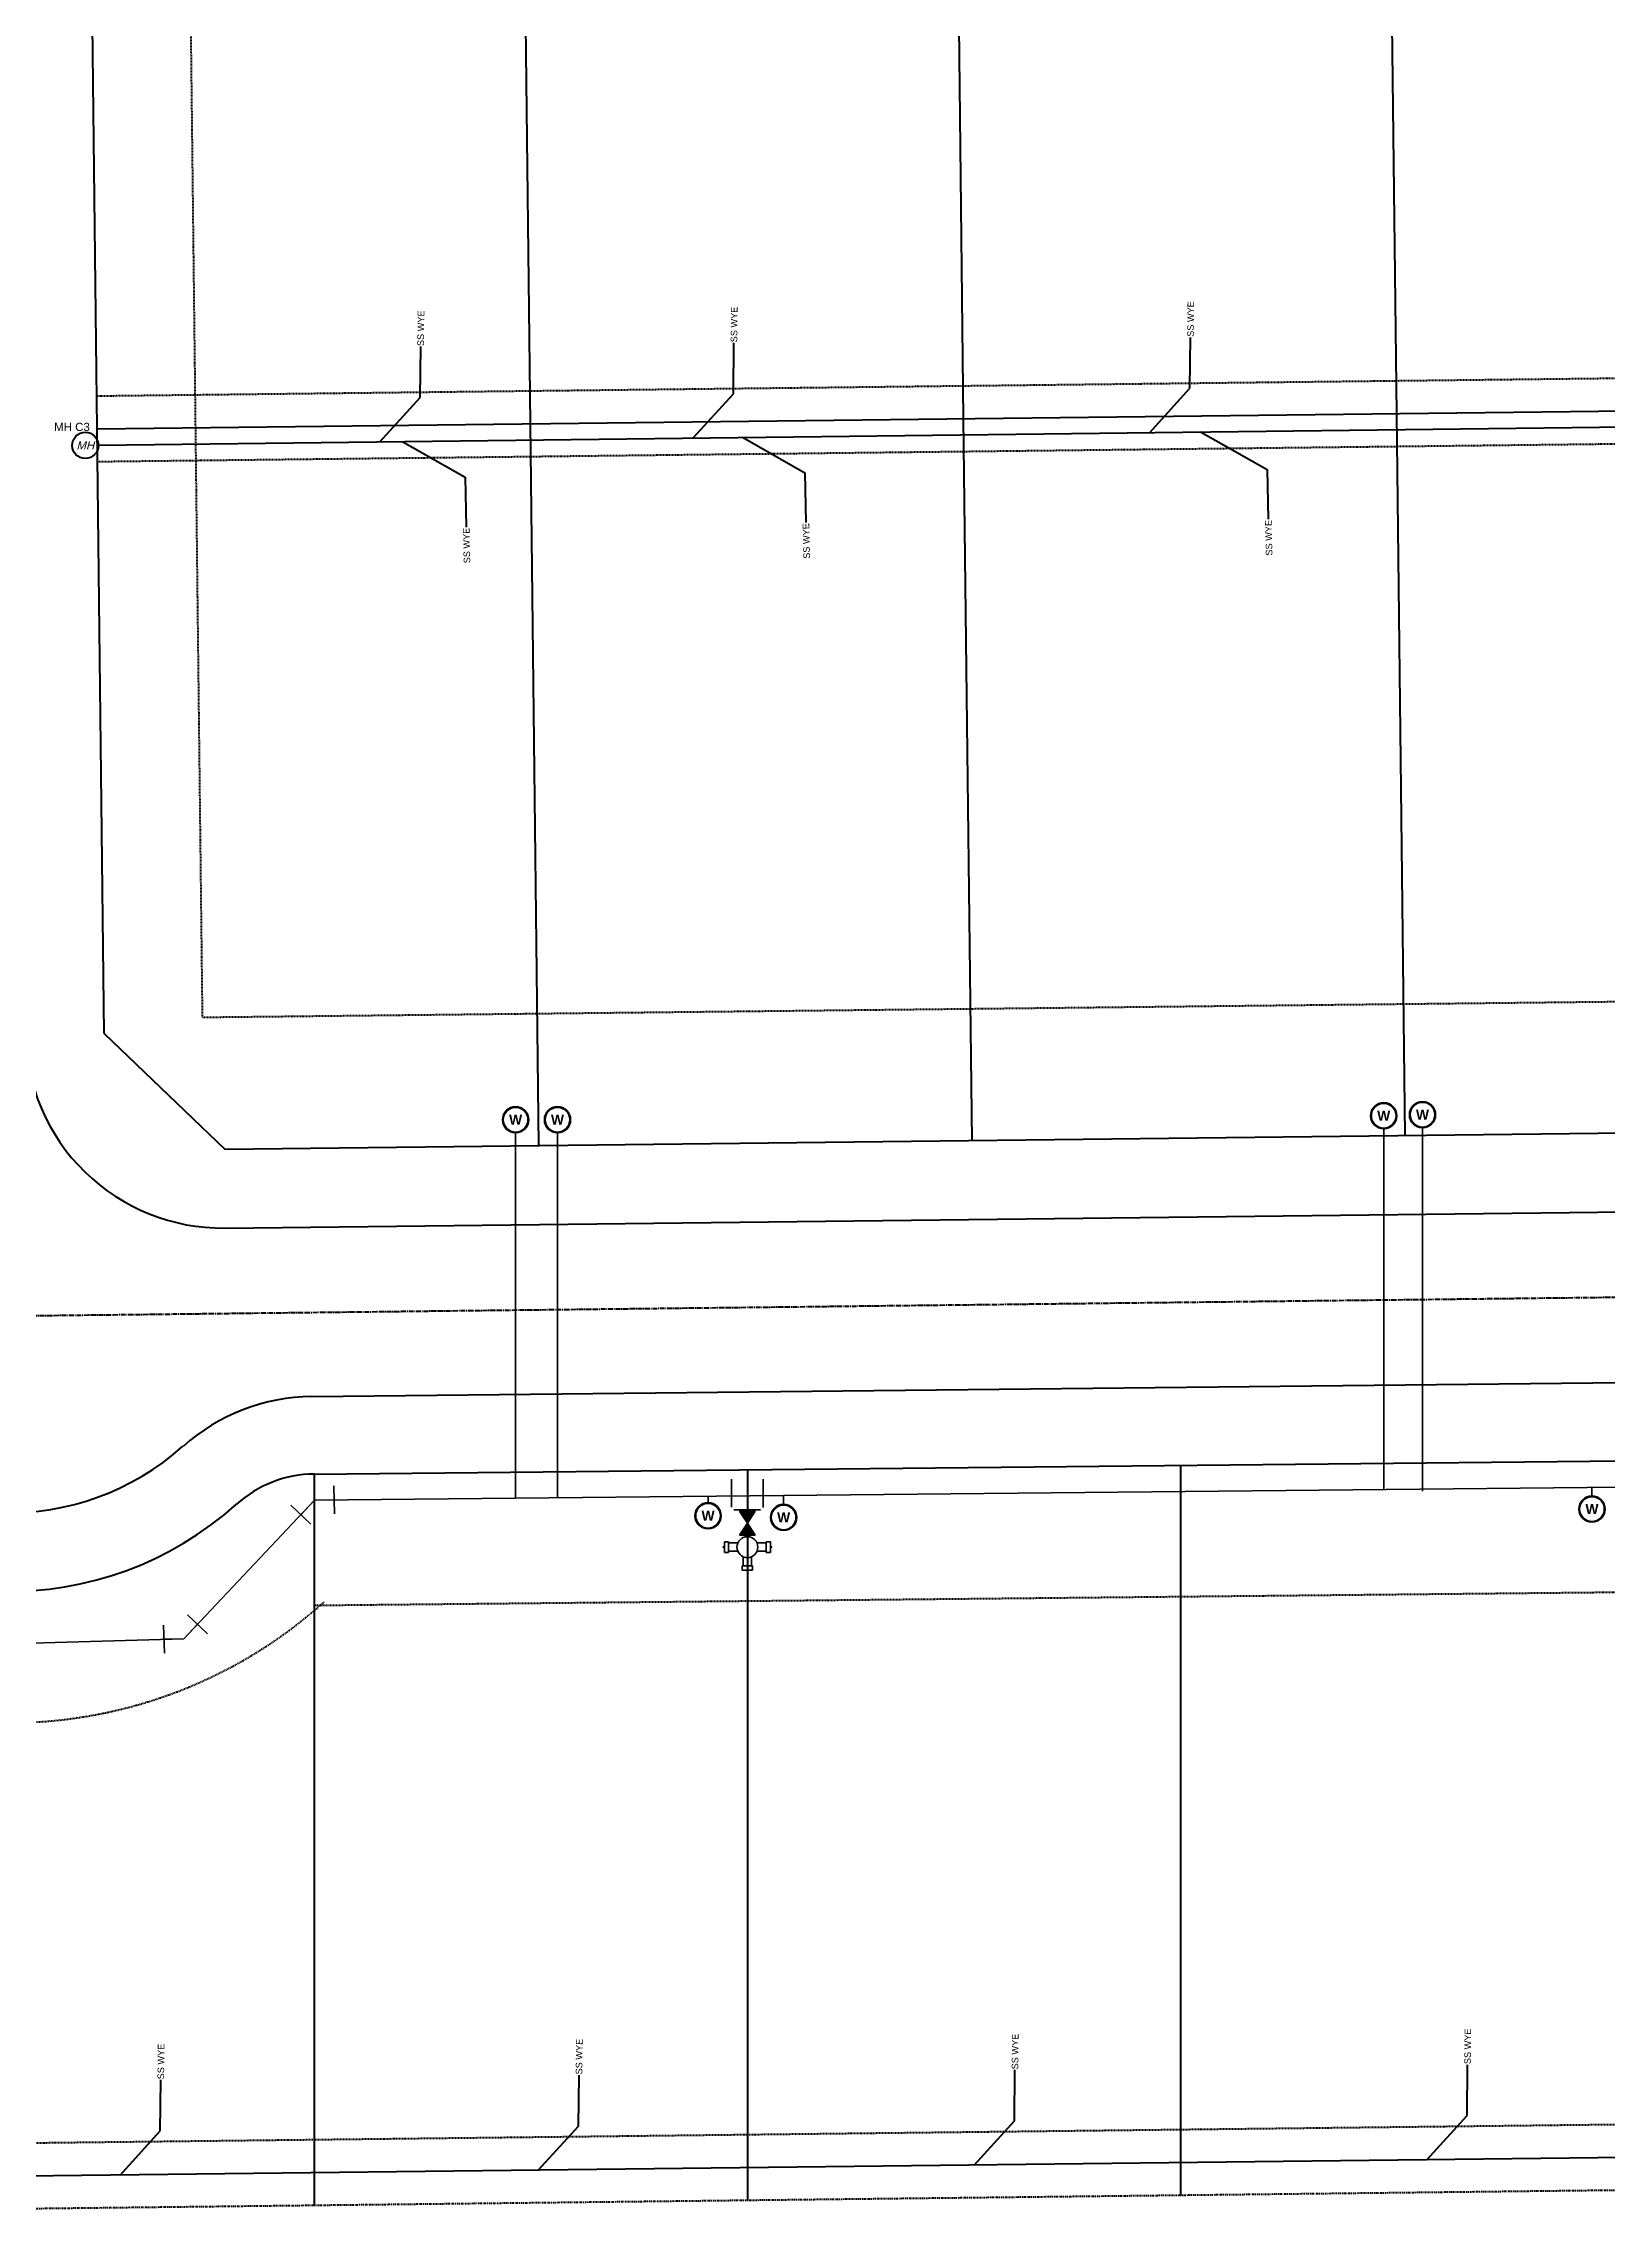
# Model space of a CAD drawing. Header units: feet. Extents: x -96 to 999, y -5 to 696.
# Drawn here: x 153.9 to 392.1, y 0 to 331.6 of the extents above; entities that cross this region are included whole.
import ezdxf
from ezdxf import colors
from ezdxf.entities.mleader import LeaderData, LeaderLine
from ezdxf.enums import TextEntityAlignment as Align
from ezdxf.math import Vec2, Vec3

# ---------------------------------------------------------------- set-up
doc = ezdxf.new("R2010")
doc.units = ezdxf.units.FT
doc.header["$MEASUREMENT"] = 0
for name, pattern in [('AutoCAD_Module2$0$BORDER2', [0.875, 0.25, -0.125, 0.25, -0.125, 0, -0.125]), ('CENTER2', [1.125, 0.75, -0.125, 0.125, -0.125]), ('HIDDEN2', [0.1875, 0.125, -0.0625])]:
    doc.linetypes.add(name, pattern=pattern)
doc.layers.get('0').update_dxf_attribs({"plot": 0})
for name, color, linetype, lineweight in [('AutoCAD_Module2$0$BOUNDARY', 7, 'AutoCAD_Module2$0$BORDER2', 90), ('BUILDINGLINE', 6, 'HIDDEN2', 40), ('EASEMENT', 3, 'HIDDEN2', 40), ('LOTLINES', 231, 'Continuous', 60), ('ROW', 5, 'Continuous', 80), ('SEWERLINE', 33, 'linetype-1', 60), ('STREET', 254, 'Continuous', 60), ('WATERLINE', 4, 'Continuous', 35), ('X-ROAD-CL', 2, 'CENTER2', 40)]:
    doc.layers.add(name, color=color, linetype=linetype, lineweight=lineweight)
doc.styles.add('EXISTING', font='arial.ttf', dxfattribs={"oblique": 15})
doc.styles.add('PROPOSED', font='arialbd.ttf', dxfattribs={"height": 2.5})
doc.styles.get("Standard").update_dxf_attribs({"font": 'arial.ttf'})
doc.linetypes.add('linetype-1', pattern='A,2.5,-0.1,["SS",Standard,S=0.1,R=0,X=-0.05,Y=-0.05],-0.2', length=2.8)

# ---------------------------------------------------------------- blocks, each defined once
blk = doc.blocks.new('FH-P')
h = blk.add_hatch(color=256)
h.dxf.hatch_style = 1
h.paths.add_polyline_path([(1.19, 6), (0, 6), (0, 4.16)])
h.paths.add_polyline_path([(0, 4.16), (0, 2.33), (1.19, 2.33)])
h.paths.add_polyline_path([(0, 4.16), (-1.19, 2.33), (0, 2.33)])
h.paths.add_polyline_path([(0, 6), (-1.19, 6), (0, 4.16)])
for p, q in [((-0.8, 11.32), (0.8, 11.32)), ((-0.8, 11.32), (-0.8, 10.68)), ((-0.8, 10.68), (0.8, 10.68)), ((-0.64, 10.68), (-0.64, 9.28)), ((0.64, 10.68), (0.64, 9.28)), ((0.8, 11.32), (0.8, 10.68)), ((-3.51, 8.61), (-3.51, 7.02)), ((-3.51, 8.61), (-2.87, 8.61)), ((-3.51, 7.02), (-2.87, 7.02)), ((-2.87, 8.61), (-2.87, 7.02)), ((-2.87, 8.45), (-1.46, 8.45)), ((-2.87, 7.18), (-1.46, 7.18)), ((0, 7.81), (0, 0)), ((1.46, 8.45), (2.87, 8.45)), ((1.46, 7.18), (2.87, 7.18)), ((2.87, 8.61), (2.87, 7.02)), ((2.87, 8.61), (3.51, 8.61)), ((2.87, 7.02), (3.51, 7.02)), ((3.51, 8.61), (3.51, 7.02)), ((-1.19, 6), (1.19, 6)), ((0, 4.16), (-1.19, 6)), ((0, 4.16), (-1.19, 2.33)), ((0, 4.16), (1.19, 6)), ((0, 4.16), (1.19, 2.33)), ((-2.41, -2.52), (-2.41, 1.75)), ((-1.98, 2.12), (2.05, 2.12)), ((-1.19, 2.33), (1.19, 2.33)), ((2.41, -2.52), (2.41, 1.7))]:
    blk.add_line(p, q)
at = {"const_width": 0.159}
for points in [[(-0.07, 11.46, 1), (0.09, 11.46, 1)], [(-3.74, 7.79, 1), (-3.58, 7.79, 1)], [(3.56, 7.81, 1), (3.72, 7.81, 1)]]:
    blk.add_lwpolyline(points, format="xyb", close=True, dxfattribs=at)
blk.add_circle((0, 7.81), 1.59)
blk = doc.blocks.new('45')
for p, q in [((2.11, 3.04), (-2.11, 3.03)), ((0, 3.03), (0, 0)), ((2.12, -2.12), (0, 0)), ((3.63, -0.61), (0.62, -3.63))]:
    blk.add_line(p, q)
blk = doc.blocks.new('WM-P')
h = blk.add_hatch(color=256)
h.dxf.hatch_style = 1
h.paths.add_polyline_path([(2, 0, 1), (-2, 0, 1)])
h.paths.add_polyline_path([(-1.88, 0, -1), (1.88, 0, -1)], flags=16)
h.paths.add_polyline_path([(-1.49, 0.51, -1), (1.49, -0.51, -1)], flags=0)
h.paths.add_polyline_path([(-1.36, -1.13), (1.36, -1.13), (1.36, 1.12), (-1.36, 1.12)], flags=8)
for radius in [2, 1.88]:
    blk.add_circle((0, 0), radius)
at = {"style": 'PROPOSED'}
blk.add_text('W', height=1.5, dxfattribs=at).set_placement((0, 0), align=Align.MIDDLE_CENTER)
blk = doc.blocks.new('MH-E')
blk.add_circle((0, 0), 2)
at = {"style": 'EXISTING', "oblique": 15}
blk.add_text('MH', height=1.25, dxfattribs=at).set_placement((0, 0), align=Align.MIDDLE_CENTER)
blk = doc.blocks.new('_None')

msp = doc.modelspace()

# ---------------------------------------------------------------- hatches: boundary and pattern name
at = {"layer": 'BUILDINGLINE'}
h = msp.add_hatch(dxfattribs=at)
h.set_pattern_fill('ANSI31', color=256)
edge = h.paths.add_edge_path()
edge.add_line((162.1, 267.97), (624.25, 273.37))

# ---------------------------------------------------------------- linework, layer by layer
at = {"layer": 'AutoCAD_Module2$0$BOUNDARY'}
msp.add_line((839.73, 9.8), (0, 0), dxfattribs=at)
at = {"layer": 'BUILDINGLINE'}
for p, q in [((178.09, 183.31), (175.99, 363.24)), ((178.09, 183.31), (610.25, 188.1)), ((195.3, 93.72), (595.13, 97.77))]:
    msp.add_line(p, q, dxfattribs=at)
msp.add_arc((148.5, 147.81), 72, 140.7323, 311.9257, dxfattribs=at)
at = {"layer": 'EASEMENT'}
for p, q in [((161.99, 277.97), (624.14, 283.37)), ((162.1, 267.97), (624.25, 273.37)), ((772.64, 19.02), (14.88, 10.17))]:
    msp.add_line(p, q, dxfattribs=at)
at = {"layer": 'LOTLINES'}
for p, q in [((360.03, 275.28), (358.75, 385.28)), ((228.04, 273.74), (226.76, 383.74)), ((294.03, 274.51), (292.75, 384.51)), ((162.04, 272.97), (624.2, 278.37)), ((361.31, 165.29), (360.03, 275.28)), ((229.32, 163.75), (228.04, 273.74)), ((295.32, 164.52), (294.03, 274.51)), ((195.09, 113.72), (195.09, 2.28)), ((261.09, 114.39), (261.09, 3.05)), ((327.09, 115.06), (327.09, 3.82))]:
    msp.add_line(p, q, dxfattribs=at)
at = {"layer": 'ROW'}
for p, q in [((163.12, 180.84), (160.97, 364.83)), ((163.12, 180.84), (181.47, 163.19)), ((181.47, 163.19), (607.62, 168.17)), ((195.09, 113.72), (595.66, 117.78))]:
    msp.add_line(p, q, dxfattribs=at)
for centre, radius, start, end in [((148.5, 147.81), 52, 140.1438, 311.9257), ((195.28, 95.72), 18, 90.5796, 131.9257)]:
    msp.add_arc(centre, radius, start, end, dxfattribs=at)
at = {"layer": 'SEWERLINE'}
for p, q in [((162.26, 270.46), (779.31, 277.91)), ((782.25, 14.12), (5.12, 5.05))]:
    msp.add_line(p, q, dxfattribs=at)
at = {"layer": 'STREET'}
for p, q in [((181.47, 151.19), (607.62, 156.17)), ((194.74, 125.53), (595.44, 129.84))]:
    msp.add_line(p, q, dxfattribs=at)
for centre, radius, start, end in [((181.12, 181.19), 30, 180.6689, 270.6689), ((148.5, 147.81), 40, 140.0237, 311.6874), ((195.06, 95.53), 30, 90.6161, 131.6874)]:
    msp.add_arc(centre, radius, start, end, dxfattribs=at)
at = {"layer": 'WATERLINE'}
for p, q in [((358.03, 166.3), (358.03, 111.37)), ((363.94, 166.59), (363.94, 111.09)), ((225.78, 165.69), (225.78, 110.03)), ((232.16, 165.82), (232.16, 110.1)), ((195.13, 109.72), (595.7, 113.78)), ((195.13, 109.72), (175.22, 88.62)), ((255.1, 109.36), (255.1, 110.33)), ((266.61, 109.11), (266.6, 110.45)), ((389.76, 110.38), (389.76, 111.69)), ((134.18, 87.43), (175.22, 88.62))]:
    msp.add_line(p, q, dxfattribs=at)
at = {"layer": 'X-ROAD-CL'}
msp.add_line((138.62, 137.69), (650.77, 143.67), dxfattribs=at)

# ---------------------------------------------------------------- block references
at = {"layer": 'SEWERLINE'}
msp.add_blockref('MH-E', (160.22, 270.43), dxfattribs=at)
at = {"layer": 'WATERLINE'}
for p in [(225.78, 167.69), (232.16, 167.69), (358.03, 168.3), (363.94, 168.46), (389.76, 108.38), (255.1, 107.36), (266.61, 107.11)]:
    msp.add_blockref('WM-P', p, dxfattribs=at)
at = {"layer": 'WATERLINE', "xscale": -1}
for p, rotation in [((195.13, 109.72), 136.6589406609637), ((175.22, 88.62), 316.6589406609637)]:
    msp.add_blockref('45', p, dxfattribs=dict(at, rotation=rotation))
at = {"layer": 'WATERLINE', "rotation": 180}
msp.add_blockref('FH-P', (261.09, 110.39), dxfattribs=at)

# ---------------------------------------------------------------- texts
at = {"layer": 'SEWERLINE', "insert": (155.48, 273.87), "char_height": 1.25, "attachment_point": 1}
msp.add_mtext_dynamic_manual_height_columns('MH C3', width=6.2105, gutter_width=1, heights=[0], dxfattribs=at)

# ---------------------------------------------------------------- leaders
at = {"layer": 'SEWERLINE'}
ml = msp.add_multileader_mtext('Standard', dxfattribs=at)
ml.set_content('SS WYE', color=256)
ml.set_leader_properties(color=256, linetype='ByLayer', lineweight=-1)
ml.set_arrow_properties(name='NONE')
ml.build(insert=Vec2(0, 0))
ml.multileader.update_dxf_attribs({"dogleg_length": 0.36, "arrow_head_size": 1.5})
ctx = ml.context
ctx.base_point, ctx.char_height, ctx.arrow_head_size, ctx.landing_gap_size, ctx.plane_origin, ctx.plane_x_axis, ctx.plane_y_axis = Vec3(328.6, 286.88), 1, 1.5, 0.09, Vec3(320.73, 270.78), Vec3(0.010014, 0.99995), Vec3(-0.99995, 0.010014)
notes = []
notes.append((ctx, [(0, (1, 1, 0), (328.52, 279.12), (0.010014, 0.99995), 7.76, [(0, [(322.39, 272.4)], 0, [])])]))
ctx.mtext.insert, ctx.mtext.text_direction, ctx.mtext.rotation, ctx.mtext.flow_direction = Vec3(328.09, 286.97), Vec3(0.010014, 0.99995), 1.560782, 5
ml = msp.add_multileader_mtext('Standard', dxfattribs=at)
ml.set_content('SS WYE', color=256)
ml.set_leader_properties(color=256, linetype='ByLayer', lineweight=-1)
ml.set_arrow_properties(name='NONE')
ml.build(insert=Vec2(0, 0))
ml.multileader.update_dxf_attribs({"dogleg_length": 0.36, "arrow_head_size": 1.5})
ctx = ml.context
ctx.base_point, ctx.char_height, ctx.arrow_head_size, ctx.landing_gap_size, ctx.plane_origin, ctx.plane_x_axis, ctx.plane_y_axis = Vec3(211.32, 285.46), 1, 1.5, 0.09, Vec3(203.44, 269.37), Vec3(0.010014, 0.99995), Vec3(-0.99995, 0.010014)
notes.append((ctx, [(0, (1, 1, 0), (211.24, 277.71), (0.010014, 0.99995), 7.76, [(0, [(205.1, 270.98)], 0, [])])]))
ctx.mtext.insert, ctx.mtext.text_direction, ctx.mtext.rotation, ctx.mtext.flow_direction = Vec3(210.81, 285.56), Vec3(0.010014, 0.99995), 1.560782, 5
ml = msp.add_multileader_mtext('Standard', dxfattribs=at)
ml.set_content('SS WYE', color=256)
ml.set_leader_properties(color=256, linetype='ByLayer', lineweight=-1)
ml.set_arrow_properties(name='NONE')
ml.build(insert=Vec2(0, 0))
ml.multileader.update_dxf_attribs({"dogleg_length": 0.36, "arrow_head_size": 1.5})
ctx = ml.context
ctx.base_point, ctx.char_height, ctx.arrow_head_size, ctx.landing_gap_size, ctx.plane_origin, ctx.plane_x_axis, ctx.plane_y_axis = Vec3(259.05, 286.04), 1, 1.5, 0.09, Vec3(251.18, 269.94), Vec3(0.010014, 0.99995), Vec3(-0.99995, 0.010014)
notes.append((ctx, [(0, (1, 1, 0), (258.97, 278.28), (0.010014, 0.99995), 7.76, [(0, [(252.84, 271.56)], 0, [])])]))
ctx.mtext.insert, ctx.mtext.text_direction, ctx.mtext.rotation, ctx.mtext.flow_direction = Vec3(258.54, 286.13), Vec3(0.010014, 0.99995), 1.560782, 5
ml = msp.add_multileader_mtext('Standard', dxfattribs=at)
ml.set_content('SS WYE', color=256)
ml.set_leader_properties(color=256, linetype='ByLayer', lineweight=-1)
ml.set_arrow_properties(name='NONE')
ml.build(insert=Vec2(0, 0))
ml.multileader.update_dxf_attribs({"dogleg_length": 0.36, "arrow_head_size": 1.5})
ctx = ml.context
ctx.base_point, ctx.char_height, ctx.arrow_head_size, ctx.landing_gap_size, ctx.plane_origin, ctx.plane_x_axis, ctx.plane_y_axis = Vec3(340.59, 253.69), 1, 1.5, 0.09, Vec3(322.93, 242.54), Vec3(-0.024137, 0.999709), Vec3(-0.999709, -0.024137)
ctx.text_align_type = 2
notes.append((ctx, [(1, (1, 1, 0), (340.27, 266.75), (0.024137, -0.999709), 7.59, [(0, [(330.12, 272.49)], 0, [])])]))
ctx.mtext.insert, ctx.mtext.text_direction, ctx.mtext.rotation, ctx.mtext.alignment, ctx.mtext.flow_direction = Vec3(339.95, 259.06), Vec3(-0.024137, 0.999709), 1.594935, 3, 5
ml = msp.add_multileader_mtext('Standard', dxfattribs=at)
ml.set_content('SS WYE', color=256)
ml.set_leader_properties(color=256, linetype='ByLayer', lineweight=-1)
ml.set_arrow_properties(name='NONE')
ml.build(insert=Vec2(0, 0))
ml.multileader.update_dxf_attribs({"dogleg_length": 0.36, "arrow_head_size": 1.5})
ctx = ml.context
ctx.base_point, ctx.char_height, ctx.arrow_head_size, ctx.landing_gap_size, ctx.plane_origin, ctx.plane_x_axis, ctx.plane_y_axis = Vec3(218.39, 252.51), 1, 1.5, 0.09, Vec3(200.73, 241.36), Vec3(-0.024137, 0.999709), Vec3(-0.999709, -0.024137)
ctx.text_align_type = 2
notes.append((ctx, [(1, (1, 1, 0), (218.07, 265.57), (0.024137, -0.999709), 7.59, [(0, [(208.59, 270.97)], 0, [])])]))
ctx.mtext.insert, ctx.mtext.text_direction, ctx.mtext.rotation, ctx.mtext.alignment, ctx.mtext.flow_direction = Vec3(217.75, 257.88), Vec3(-0.024137, 0.999709), 1.594935, 3, 5
ml = msp.add_multileader_mtext('Standard', dxfattribs=at)
ml.set_content('SS WYE', color=256)
ml.set_leader_properties(color=256, linetype='ByLayer', lineweight=-1)
ml.set_arrow_properties(name='NONE')
ml.build(insert=Vec2(0, 0))
ml.multileader.update_dxf_attribs({"dogleg_length": 0.36, "arrow_head_size": 1.5})
ctx = ml.context
ctx.base_point, ctx.char_height, ctx.arrow_head_size, ctx.landing_gap_size, ctx.plane_origin, ctx.plane_x_axis, ctx.plane_y_axis = Vec3(270.14, 253.2), 1, 1.5, 0.09, Vec3(252.48, 242.06), Vec3(-0.024137, 0.999709), Vec3(-0.999709, -0.024137)
ctx.text_align_type = 2
notes.append((ctx, [(1, (1, 1, 0), (269.82, 266.26), (0.024137, -0.999709), 7.59, [(0, [(260.34, 271.67)], 0, [])])]))
ctx.mtext.insert, ctx.mtext.text_direction, ctx.mtext.rotation, ctx.mtext.alignment, ctx.mtext.flow_direction = Vec3(269.5, 258.57), Vec3(-0.024137, 0.999709), 1.594935, 3, 5
ml = msp.add_multileader_mtext('Standard', dxfattribs=at)
ml.set_content('SS WYE', color=256)
ml.set_leader_properties(color=256, linetype='ByLayer', lineweight=-1)
ml.set_arrow_properties(name='NONE')
ml.build(insert=Vec2(0, 0))
ml.multileader.update_dxf_attribs({"dogleg_length": 0.36, "arrow_head_size": 1.5})
ctx = ml.context
ctx.base_point, ctx.char_height, ctx.arrow_head_size, ctx.landing_gap_size, ctx.plane_origin, ctx.plane_x_axis, ctx.plane_y_axis = Vec3(171.73, 21.41), 1, 1.5, 0.09, Vec3(163.85, 5.31), Vec3(0.010014, 0.99995), Vec3(-0.99995, 0.010014)
notes.append((ctx, [(0, (1, 1, 0), (171.65, 13.65), (0.010014, 0.99995), 7.76, [(0, [(165.52, 6.92)], 0, [])])]))
ctx.mtext.insert, ctx.mtext.text_direction, ctx.mtext.rotation, ctx.mtext.flow_direction = Vec3(171.22, 21.5), Vec3(0.010014, 0.99995), 1.560782, 5
ml = msp.add_multileader_mtext('Standard', dxfattribs=at)
ml.set_content('SS WYE', color=256)
ml.set_leader_properties(color=256, linetype='ByLayer', lineweight=-1)
ml.set_arrow_properties(name='NONE')
ml.build(insert=Vec2(0, 0))
ml.multileader.update_dxf_attribs({"dogleg_length": 0.36, "arrow_head_size": 1.5})
ctx = ml.context
ctx.base_point, ctx.char_height, ctx.arrow_head_size, ctx.landing_gap_size, ctx.plane_origin, ctx.plane_x_axis, ctx.plane_y_axis = Vec3(235.44, 22.15), 1, 1.5, 0.09, Vec3(227.56, 6.06), Vec3(0.010014, 0.99995), Vec3(-0.99995, 0.010014)
notes.append((ctx, [(0, (1, 1, 0), (235.36, 14.39), (0.010014, 0.99995), 7.76, [(0, [(229.23, 7.67)], 0, [])])]))
ctx.mtext.insert, ctx.mtext.text_direction, ctx.mtext.rotation, ctx.mtext.flow_direction = Vec3(234.93, 22.25), Vec3(0.010014, 0.99995), 1.560782, 5
ml = msp.add_multileader_mtext('Standard', dxfattribs=at)
ml.set_content('SS WYE', color=256)
ml.set_leader_properties(color=256, linetype='ByLayer', lineweight=-1)
ml.set_arrow_properties(name='NONE')
ml.build(insert=Vec2(0, 0))
ml.multileader.update_dxf_attribs({"dogleg_length": 0.36, "arrow_head_size": 1.5})
ctx = ml.context
ctx.base_point, ctx.char_height, ctx.arrow_head_size, ctx.landing_gap_size, ctx.plane_origin, ctx.plane_x_axis, ctx.plane_y_axis = Vec3(301.85, 22.93), 1, 1.5, 0.09, Vec3(293.98, 6.83), Vec3(0.010014, 0.99995), Vec3(-0.99995, 0.010014)
notes.append((ctx, [(0, (1, 1, 0), (301.78, 15.17), (0.010014, 0.99995), 7.76, [(0, [(295.64, 8.44)], 0, [])])]))
ctx.mtext.insert, ctx.mtext.text_direction, ctx.mtext.rotation, ctx.mtext.flow_direction = Vec3(301.35, 23.02), Vec3(0.010014, 0.99995), 1.560782, 5
ml = msp.add_multileader_mtext('Standard', dxfattribs=at)
ml.set_content('SS WYE', color=256)
ml.set_leader_properties(color=256, linetype='ByLayer', lineweight=-1)
ml.set_arrow_properties(name='NONE')
ml.build(insert=Vec2(0, 0))
ml.multileader.update_dxf_attribs({"dogleg_length": 0.36, "arrow_head_size": 1.5})
ctx = ml.context
ctx.base_point, ctx.char_height, ctx.arrow_head_size, ctx.landing_gap_size, ctx.plane_origin, ctx.plane_x_axis, ctx.plane_y_axis = Vec3(370.8, 23.73), 1, 1.5, 0.09, Vec3(362.93, 7.64), Vec3(0.010014, 0.99995), Vec3(-0.99995, 0.010014)
notes.append((ctx, [(0, (1, 1, 0), (370.73, 15.97), (0.010014, 0.99995), 7.76, [(0, [(364.59, 9.25)], 0, [])])]))
ctx.mtext.insert, ctx.mtext.text_direction, ctx.mtext.rotation, ctx.mtext.flow_direction = Vec3(370.3, 23.82), Vec3(0.010014, 0.99995), 1.560782, 5
for ctx, leaders in notes:
    for number, flags, end, landing, length, lines in leaders:
        leader = LeaderData()
        leader.index, (leader.has_last_leader_line, leader.has_dogleg_vector, leader.attachment_direction) = number, flags
        leader.last_leader_point, leader.dogleg_vector, leader.dogleg_length = Vec3(end), Vec3(landing), length
        for number, points, colour, breaks in lines:
            line = LeaderLine()
            line.index, line.vertices, line.color, line.breaks = number, Vec3.list(points), colors.encode_raw_color(colour), breaks
            leader.lines.append(line)
        ctx.leaders.append(leader)

doc.saveas('drawing.dxf')
